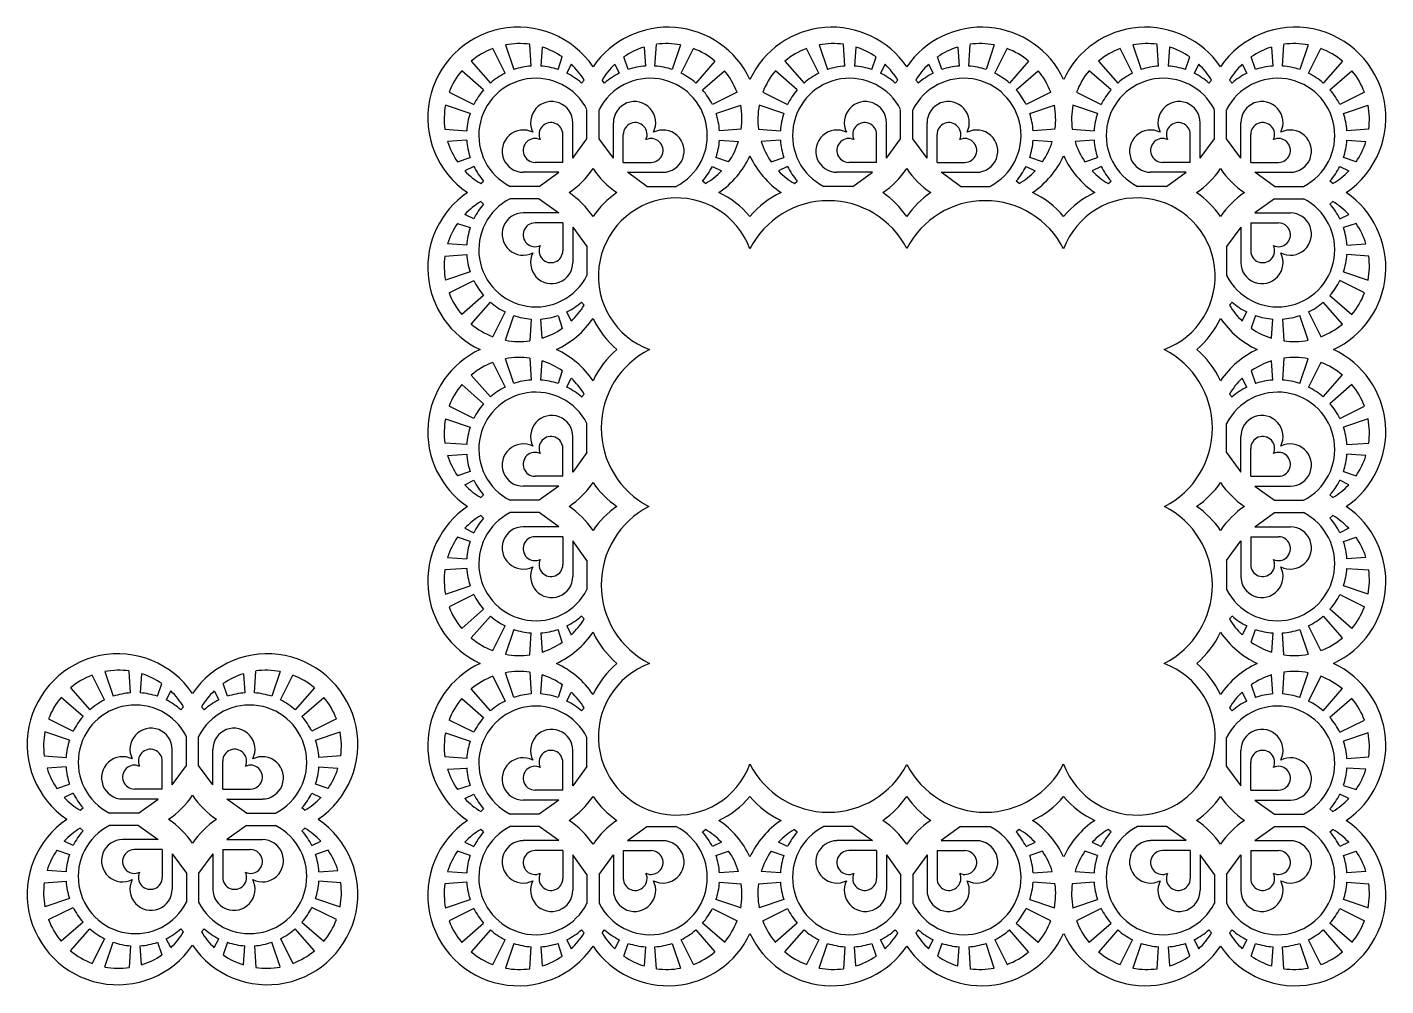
# Model space of a CAD drawing. Extents: x 252 to 654, y 219 to 426.
# Drawn here: x 252.4 to 473.6, y 218.9 to 374.9 of the extents above; entities that cross this region are included whole.
import ezdxf

# ---------------------------------------------------------------- set-up
doc = ezdxf.new("R2010")
doc.units = 0
doc.layers.get('0').update_dxf_attribs({"linetype": 'CONTINUOUS'})

msp = doc.modelspace()

# ---------------------------------------------------------------- linework, layer by layer
for p, q in [((330.27, 372.01), (331.62, 368)), ((334.45, 368.56), (334.2, 372.11)), ((336.21, 371.67), (335.99, 368.56)), ((352.84, 371.67), (353.05, 368.56)), ((354.6, 368.56), (354.84, 372.11)), ((358.77, 372.01), (357.42, 368)), ((381.34, 372.01), (382.69, 368)), ((385.52, 368.56), (385.27, 372.11)), ((387.28, 371.67), (387.06, 368.56)), ((403.9, 371.67), (404.12, 368.56)), ((405.67, 368.56), (405.91, 372.11)), ((409.84, 372.01), (408.49, 368)), ((432.41, 372.01), (433.76, 368)), ((436.59, 368.56), (436.34, 372.11)), ((438.35, 371.67), (438.13, 368.56)), ((454.97, 371.67), (455.19, 368.56)), ((456.73, 368.56), (456.98, 372.11)), ((460.91, 372.01), (459.56, 368)), ((324.68, 369.37), (327.8, 365.8)), ((330.19, 367.4), (328.19, 371.43)), ((338.82, 368), (339.51, 370.06)), ((350.22, 368), (349.53, 370.06)), ((358.85, 367.4), (360.85, 371.43)), ((364.36, 369.37), (361.25, 365.8)), ((375.75, 369.37), (378.87, 365.8)), ((381.26, 367.4), (379.26, 371.43)), ((389.89, 368), (390.58, 370.06)), ((401.29, 368), (400.6, 370.06)), ((409.92, 367.4), (411.92, 371.43)), ((415.43, 369.37), (412.32, 365.8)), ((426.82, 369.37), (429.94, 365.8)), ((432.33, 367.4), (430.33, 371.43)), ((440.96, 368), (441.65, 370.06)), ((452.36, 368), (451.67, 370.06)), ((460.99, 367.4), (462.99, 371.43)), ((466.5, 369.37), (463.38, 365.8)), ((326.7, 364.71), (323.13, 367.82)), ((340.98, 368.87), (340.25, 367.41)), ((348.07, 368.87), (348.79, 367.41)), ((362.34, 364.71), (365.91, 367.82)), ((377.77, 364.71), (374.2, 367.82)), ((392.05, 368.87), (391.32, 367.41)), ((399.13, 368.87), (399.86, 367.41)), ((413.41, 364.71), (416.98, 367.82)), ((428.84, 364.71), (425.27, 367.82)), ((443.12, 368.87), (442.39, 367.41)), ((450.2, 368.87), (450.93, 367.41)), ((464.48, 364.71), (468.05, 367.82)), ((342.64, 365.81), (343.06, 366.28)), ((346.4, 365.81), (345.98, 366.28)), ((393.71, 365.81), (394.13, 366.28)), ((397.47, 365.81), (397.05, 366.28)), ((444.78, 365.81), (445.2, 366.28)), ((448.54, 365.81), (448.12, 366.28)), ((321.08, 364.31), (325.1, 362.31)), ((367.96, 364.31), (363.94, 362.31)), ((372.15, 364.31), (376.17, 362.31)), ((419.03, 364.31), (415.01, 362.31)), ((423.22, 364.31), (427.24, 362.31)), ((470.1, 364.31), (466.08, 362.31)), ((324.51, 360.88), (320.49, 362.23)), ((343.52, 356.76), (343.52, 361.48)), ((345.52, 356.76), (345.52, 361.48)), ((364.53, 360.88), (368.55, 362.23)), ((375.58, 360.88), (371.56, 362.23)), ((394.59, 356.76), (394.59, 361.48)), ((396.59, 356.76), (396.59, 361.48)), ((415.6, 360.88), (419.62, 362.23)), ((426.65, 360.88), (422.63, 362.23)), ((445.66, 356.76), (445.66, 361.48)), ((447.66, 356.76), (447.66, 361.48)), ((466.67, 360.88), (470.69, 362.23)), ((341.22, 353.59), (341.22, 359.36)), ((347.82, 353.59), (347.82, 359.36)), ((392.29, 353.59), (392.29, 359.36)), ((398.89, 353.59), (398.89, 359.36)), ((443.36, 353.59), (443.36, 359.36)), ((449.96, 353.59), (449.96, 359.36)), ((320.39, 358.3), (323.95, 358.06)), ((323.95, 356.51), (320.84, 356.3)), ((339.6, 352.9), (339.6, 357.44)), ((341.22, 353.59), (343.52, 356.76)), ((347.82, 353.59), (345.52, 356.76)), ((349.44, 352.9), (349.44, 357.44)), ((368.65, 358.3), (365.09, 358.06)), ((365.09, 356.51), (368.2, 356.3)), ((371.46, 358.3), (375.02, 358.06)), ((375.02, 356.51), (371.91, 356.3)), ((390.67, 352.9), (390.67, 357.44)), ((392.29, 353.59), (394.59, 356.76)), ((398.89, 353.59), (396.59, 356.76)), ((400.51, 352.9), (400.51, 357.44)), ((419.72, 358.3), (416.16, 358.06)), ((416.16, 356.51), (419.27, 356.3)), ((422.53, 358.3), (426.09, 358.06)), ((426.09, 356.51), (422.98, 356.3)), ((441.74, 352.9), (441.74, 357.44)), ((443.36, 353.59), (445.66, 356.76)), ((449.96, 353.59), (447.66, 356.76)), ((451.58, 352.9), (451.58, 357.44)), ((470.79, 358.3), (467.23, 358.06)), ((467.23, 356.51), (470.34, 356.3)), ((322.45, 352.99), (324.51, 353.69)), ((325.1, 352.26), (323.64, 351.53)), ((339.6, 352.9), (335.07, 352.9)), ((349.44, 352.9), (353.97, 352.9)), ((363.94, 352.26), (365.4, 351.53)), ((366.59, 352.99), (364.53, 353.69)), ((373.52, 352.99), (375.58, 353.69)), ((376.17, 352.26), (374.71, 351.53)), ((390.67, 352.9), (386.14, 352.9)), ((400.51, 352.9), (405.04, 352.9)), ((415.01, 352.26), (416.47, 351.53)), ((417.66, 352.99), (415.6, 353.69)), ((424.59, 352.99), (426.65, 353.69)), ((427.24, 352.26), (425.78, 351.53)), ((441.74, 352.9), (437.21, 352.9)), ((451.58, 352.9), (456.11, 352.9)), ((466.08, 352.26), (467.54, 351.53)), ((468.73, 352.99), (466.67, 353.69)), ((326.23, 349.45), (326.7, 349.86)), ((338.92, 351.29), (333.15, 351.29)), ((335.75, 348.99), (338.92, 351.29)), ((353.29, 348.99), (350.13, 351.29)), ((350.13, 351.29), (355.9, 351.29)), ((362.81, 349.45), (362.34, 349.86)), ((377.3, 349.45), (377.77, 349.86)), ((389.99, 351.29), (384.22, 351.29)), ((386.82, 348.99), (389.99, 351.29)), ((404.36, 348.99), (401.19, 351.29)), ((401.19, 351.29), (406.96, 351.29)), ((413.88, 349.45), (413.41, 349.86)), ((428.37, 349.45), (428.84, 349.86)), ((441.06, 351.29), (435.29, 351.29)), ((437.89, 348.99), (441.06, 351.29)), ((455.43, 348.99), (452.26, 351.29)), ((452.26, 351.29), (458.03, 351.29)), ((464.95, 349.45), (464.48, 349.86)), ((335.75, 348.99), (331.03, 348.99)), ((353.29, 348.99), (358.02, 348.99)), ((386.82, 348.99), (382.1, 348.99)), ((404.36, 348.99), (409.09, 348.99)), ((437.89, 348.99), (433.16, 348.99)), ((455.43, 348.99), (460.16, 348.99)), ((326.23, 346.53), (326.7, 346.11)), ((335.75, 346.99), (331.03, 346.99)), ((335.75, 346.99), (338.92, 344.69)), ((455.43, 346.99), (452.26, 344.69)), ((455.43, 346.99), (460.16, 346.99)), ((464.95, 346.53), (464.48, 346.11)), ((322.45, 342.98), (324.51, 342.29)), ((325.1, 343.72), (323.64, 344.44)), ((338.92, 344.69), (333.15, 344.69)), ((339.6, 343.07), (335.07, 343.07)), ((339.6, 343.07), (339.6, 338.53)), ((451.58, 343.07), (451.58, 338.53)), ((451.58, 343.07), (456.11, 343.07)), ((452.26, 344.69), (458.03, 344.69)), ((466.08, 343.72), (467.54, 344.44)), ((468.73, 342.98), (466.67, 342.29)), ((341.22, 342.38), (343.52, 339.21)), ((341.22, 342.38), (341.22, 336.61)), ((449.96, 342.38), (447.66, 339.21)), ((449.96, 342.38), (449.96, 336.61)), ((323.95, 339.46), (320.84, 339.67)), ((343.52, 339.21), (343.52, 334.49)), ((447.66, 339.21), (447.66, 334.49)), ((467.23, 339.46), (470.34, 339.67)), ((320.39, 337.67), (323.95, 337.91)), ((470.79, 337.67), (467.23, 337.91)), ((324.51, 335.09), (320.49, 333.74)), ((466.67, 335.09), (470.69, 333.74)), ((321.08, 331.66), (325.1, 333.66)), ((470.1, 331.66), (466.08, 333.66)), ((326.7, 331.26), (323.13, 328.15)), ((324.68, 326.6), (327.8, 330.17)), ((342.64, 330.17), (343.06, 329.69)), ((448.54, 330.17), (448.12, 329.69)), ((466.5, 326.6), (463.38, 330.17)), ((464.48, 331.26), (468.05, 328.15)), ((330.19, 328.57), (328.19, 324.55)), ((330.27, 323.96), (331.62, 327.97)), ((334.45, 327.41), (334.2, 323.86)), ((336.21, 324.31), (335.99, 327.41)), ((338.82, 327.97), (339.51, 325.91)), ((340.98, 327.1), (340.25, 328.57)), ((450.2, 327.1), (450.93, 328.57)), ((452.36, 327.97), (451.67, 325.91)), ((454.97, 324.31), (455.19, 327.41)), ((456.73, 327.41), (456.98, 323.86)), ((460.91, 323.96), (459.56, 327.97)), ((460.99, 328.57), (462.99, 324.55)), ((331.62, 316.93), (330.27, 320.94)), ((334.2, 321.04), (334.45, 317.49)), ((456.98, 321.04), (456.73, 317.49)), ((459.56, 316.93), (460.91, 320.94)), ((328.19, 320.36), (330.19, 316.34)), ((336, 317.49), (336.21, 320.6)), ((339.51, 318.99), (338.82, 316.93)), ((451.67, 318.99), (452.36, 316.93)), ((455.19, 317.49), (454.97, 320.6)), ((462.99, 320.36), (460.99, 316.34)), ((323.13, 316.75), (326.7, 313.64)), ((327.8, 314.74), (324.69, 318.31)), ((340.25, 316.34), (340.98, 317.8)), ((450.93, 316.34), (450.2, 317.8)), ((463.38, 314.74), (466.49, 318.31)), ((468.05, 316.75), (464.48, 313.64)), ((343.06, 315.21), (342.65, 314.73)), ((448.12, 315.21), (448.54, 314.73)), ((325.1, 311.25), (321.08, 313.25)), ((466.08, 311.25), (470.1, 313.25)), ((320.49, 311.17), (324.51, 309.82)), ((343.52, 305.69), (343.52, 310.41)), ((447.66, 305.69), (447.66, 310.41)), ((470.69, 311.17), (466.67, 309.82)), ((341.22, 302.52), (341.22, 308.29)), ((449.96, 302.52), (449.96, 308.29)), ((323.95, 306.99), (320.39, 307.24)), ((320.84, 305.23), (323.95, 305.44)), ((339.6, 301.83), (339.6, 306.37)), ((343.52, 305.69), (341.22, 302.52)), ((447.66, 305.69), (449.96, 302.52)), ((451.58, 301.83), (451.58, 306.37)), ((467.23, 306.99), (470.79, 307.24)), ((470.34, 305.23), (467.23, 305.44)), ((324.51, 302.62), (322.45, 301.93)), ((323.64, 300.46), (325.1, 301.19)), ((339.6, 301.83), (335.07, 301.83)), ((451.58, 301.83), (456.11, 301.83)), ((467.54, 300.46), (466.08, 301.19)), ((466.67, 302.62), (468.73, 301.93)), ((326.7, 298.79), (326.23, 298.38)), ((338.92, 300.22), (333.15, 300.22)), ((338.92, 300.22), (335.75, 297.92)), ((452.26, 300.22), (455.43, 297.92)), ((452.26, 300.22), (458.03, 300.22)), ((464.48, 298.79), (464.96, 298.38)), ((335.75, 297.92), (331.03, 297.92)), ((455.43, 297.92), (460.16, 297.92)), ((326.7, 295.04), (326.23, 295.45)), ((335.75, 295.92), (331.03, 295.92)), ((338.92, 293.62), (335.75, 295.92)), ((452.26, 293.62), (455.43, 295.92)), ((455.43, 295.92), (460.16, 295.92)), ((464.48, 295.04), (464.96, 295.45)), ((323.64, 293.37), (325.1, 292.65)), ((338.92, 293.62), (333.15, 293.62)), ((339.6, 292), (335.07, 292)), ((339.6, 292), (339.6, 287.46)), ((451.58, 292), (451.58, 287.46)), ((451.58, 292), (456.11, 292)), ((452.26, 293.62), (458.03, 293.62)), ((467.54, 293.37), (466.08, 292.65)), ((324.51, 291.22), (322.45, 291.91)), ((343.52, 288.14), (341.22, 291.31)), ((341.22, 291.31), (341.22, 285.54)), ((447.66, 288.14), (449.96, 291.31)), ((449.96, 291.31), (449.96, 285.54)), ((466.67, 291.22), (468.73, 291.91)), ((320.84, 288.6), (323.95, 288.39)), ((343.52, 288.14), (343.52, 283.42)), ((447.66, 288.14), (447.66, 283.42)), ((470.34, 288.6), (467.23, 288.39)), ((323.95, 286.84), (320.39, 286.6)), ((467.23, 286.84), (470.79, 286.6)), ((320.49, 282.67), (324.51, 284.02)), ((470.69, 282.67), (466.67, 284.02)), ((325.1, 282.59), (321.08, 280.59)), ((466.08, 282.59), (470.1, 280.59)), ((323.13, 277.08), (326.7, 280.19)), ((327.8, 279.1), (324.69, 275.53)), ((343.06, 278.62), (342.65, 279.1)), ((448.12, 278.62), (448.54, 279.1)), ((463.38, 279.1), (466.49, 275.53)), ((468.05, 277.08), (464.48, 280.19)), ((328.19, 273.48), (330.19, 277.5)), ((331.62, 276.9), (330.27, 272.89)), ((339.51, 274.85), (338.82, 276.91)), ((340.25, 277.5), (340.98, 276.03)), ((450.93, 277.5), (450.2, 276.03)), ((451.67, 274.85), (452.36, 276.91)), ((459.56, 276.9), (460.91, 272.89)), ((462.99, 273.48), (460.99, 277.5)), ((334.2, 272.79), (334.45, 276.34)), ((336, 276.34), (336.21, 273.24)), ((455.19, 276.34), (454.97, 273.24)), ((456.98, 272.79), (456.73, 276.34)), ((265.06, 270.05), (266.41, 266.04)), ((269.23, 266.6), (268.99, 270.15)), ((289.38, 266.6), (289.63, 270.15)), ((293.56, 270.05), (292.21, 266.04)), ((331.62, 265.86), (330.27, 269.87)), ((334.2, 269.97), (334.45, 266.42)), ((456.98, 269.97), (456.73, 266.42)), ((459.56, 265.86), (460.91, 269.87)), ((264.98, 265.44), (262.98, 269.46)), ((271, 269.71), (270.78, 266.6)), ((273.61, 266.04), (274.3, 268.1)), ((285.01, 266.04), (284.32, 268.1)), ((287.62, 269.71), (287.84, 266.6)), ((293.64, 265.44), (295.64, 269.46)), ((328.19, 269.29), (330.19, 265.27)), ((336, 266.42), (336.21, 269.53)), ((339.51, 267.92), (338.82, 265.86)), ((451.67, 267.92), (452.36, 265.86)), ((455.19, 266.42), (454.97, 269.53)), ((462.99, 269.29), (460.99, 265.27)), ((261.49, 262.75), (257.92, 265.86)), ((259.47, 267.41), (262.58, 263.84)), ((275.77, 266.91), (275.04, 265.44)), ((282.85, 266.91), (283.58, 265.44)), ((299.15, 267.41), (296.03, 263.84)), ((297.13, 262.75), (300.7, 265.86)), ((323.13, 265.68), (326.7, 262.57)), ((327.8, 263.67), (324.69, 267.24)), ((340.25, 265.27), (340.98, 266.73)), ((450.93, 265.27), (450.2, 266.73)), ((463.38, 263.67), (466.49, 267.24)), ((468.05, 265.68), (464.48, 262.57)), ((277.43, 263.84), (277.85, 264.32)), ((281.19, 263.84), (280.77, 264.32)), ((343.06, 264.14), (342.65, 263.67)), ((448.12, 264.14), (448.54, 263.67)), ((255.87, 262.35), (259.89, 260.35)), ((302.75, 262.35), (298.73, 260.35)), ((325.1, 260.18), (321.08, 262.18)), ((466.08, 260.18), (470.1, 262.18)), ((259.3, 258.92), (255.28, 260.27)), ((278.31, 254.8), (278.31, 259.52)), ((280.31, 254.8), (280.31, 259.52)), ((299.32, 258.92), (303.34, 260.27)), ((320.49, 260.1), (324.51, 258.75)), ((343.52, 254.62), (343.52, 259.34)), ((447.66, 254.62), (447.66, 259.34)), ((470.69, 260.1), (466.67, 258.75)), ((276.01, 251.63), (276.01, 257.4)), ((282.61, 251.63), (282.61, 257.4)), ((341.22, 251.45), (341.22, 257.22)), ((449.96, 251.45), (449.96, 257.22)), ((255.18, 256.34), (258.74, 256.1)), ((258.74, 254.55), (255.63, 254.34)), ((274.39, 250.94), (274.39, 255.48)), ((276.01, 251.63), (278.31, 254.8)), ((282.61, 251.63), (280.31, 254.8)), ((284.23, 250.94), (284.23, 255.48)), ((303.44, 256.34), (299.88, 256.1)), ((299.88, 254.55), (302.99, 254.34)), ((323.95, 255.92), (320.39, 256.17)), ((320.84, 254.16), (323.95, 254.37)), ((339.6, 250.76), (339.6, 255.3)), ((343.52, 254.62), (341.22, 251.45)), ((447.66, 254.62), (449.96, 251.45)), ((451.58, 250.76), (451.58, 255.3)), ((467.23, 255.92), (470.79, 256.17)), ((470.34, 254.16), (467.23, 254.37)), ((257.24, 251.03), (259.3, 251.72)), ((259.89, 250.29), (258.43, 249.57)), ((274.39, 250.94), (269.86, 250.94)), ((284.23, 250.94), (288.76, 250.94)), ((298.73, 250.29), (300.19, 249.57)), ((301.38, 251.03), (299.32, 251.72)), ((324.51, 251.55), (322.45, 250.86)), ((323.64, 249.39), (325.1, 250.12)), ((339.6, 250.76), (335.07, 250.76)), ((451.58, 250.76), (456.11, 250.76)), ((467.54, 249.39), (466.08, 250.12)), ((466.67, 251.55), (468.73, 250.86)), ((261.02, 247.49), (261.49, 247.9)), ((273.71, 249.32), (267.94, 249.32)), ((270.54, 247.02), (273.71, 249.32)), ((284.91, 249.32), (290.68, 249.32)), ((288.08, 247.02), (284.91, 249.32)), ((297.6, 247.49), (297.13, 247.9)), ((326.7, 247.72), (326.23, 247.31)), ((338.92, 249.15), (333.15, 249.15)), ((338.92, 249.15), (335.75, 246.85)), ((452.26, 249.15), (455.43, 246.85)), ((452.26, 249.15), (458.03, 249.15)), ((464.48, 247.72), (464.96, 247.31)), ((270.54, 247.02), (265.81, 247.02)), ((288.08, 247.02), (292.8, 247.02)), ((335.75, 246.85), (331.03, 246.85)), ((455.43, 246.85), (460.16, 246.85)), ((261.02, 244.56), (261.49, 244.15)), ((270.54, 245.02), (265.81, 245.02)), ((270.54, 245.02), (273.71, 242.72)), ((288.08, 245.02), (284.91, 242.72)), ((288.08, 245.02), (292.8, 245.02)), ((297.6, 244.56), (297.13, 244.15)), ((326.7, 243.97), (326.23, 244.39)), ((335.75, 244.85), (331.03, 244.85)), ((338.92, 242.55), (335.75, 244.85)), ((350.13, 242.55), (353.29, 244.85)), ((353.29, 244.85), (358.02, 244.85)), ((362.34, 243.97), (362.82, 244.39)), ((377.3, 244.39), (377.77, 243.97)), ((386.82, 244.85), (382.1, 244.85)), ((386.82, 244.85), (389.99, 242.55)), ((404.36, 244.85), (401.19, 242.55)), ((404.36, 244.85), (409.09, 244.85)), ((413.88, 244.39), (413.41, 243.97)), ((428.84, 243.97), (428.36, 244.39)), ((437.89, 244.85), (433.16, 244.85)), ((441.06, 242.55), (437.89, 244.85)), ((452.26, 242.55), (455.43, 244.85)), ((455.43, 244.85), (460.16, 244.85)), ((464.48, 243.97), (464.96, 244.39)), ((259.89, 241.75), (258.43, 242.48)), ((273.71, 242.72), (267.94, 242.72)), ((274.39, 241.11), (269.86, 241.11)), ((274.39, 241.11), (274.39, 236.57)), ((284.23, 241.11), (288.76, 241.11)), ((284.23, 241.11), (284.23, 236.57)), ((284.91, 242.72), (290.68, 242.72)), ((298.73, 241.75), (300.19, 242.48)), ((323.64, 242.3), (325.1, 241.58)), ((338.92, 242.55), (333.15, 242.55)), ((350.13, 242.55), (355.9, 242.55)), ((365.41, 242.3), (363.94, 241.58)), ((376.17, 241.58), (374.71, 242.3)), ((389.99, 242.55), (384.22, 242.55)), ((401.19, 242.55), (406.96, 242.55)), ((415.01, 241.58), (416.47, 242.3)), ((425.78, 242.3), (427.24, 241.58)), ((441.06, 242.55), (435.29, 242.55)), ((452.26, 242.55), (458.03, 242.55)), ((467.54, 242.3), (466.08, 241.58)), ((257.24, 241.02), (259.3, 240.32)), ((276.01, 240.42), (276.01, 234.65)), ((276.01, 240.42), (278.31, 237.25)), ((282.61, 240.42), (280.31, 237.25)), ((282.61, 240.42), (282.61, 234.65)), ((301.38, 241.02), (299.32, 240.32)), ((324.51, 240.15), (322.45, 240.84)), ((339.6, 240.93), (335.07, 240.93)), ((339.6, 240.93), (339.6, 236.39)), ((343.52, 237.07), (341.22, 240.24)), ((341.22, 240.24), (341.22, 234.47)), ((345.52, 237.07), (347.82, 240.24)), ((347.82, 240.24), (347.82, 234.47)), ((349.44, 240.93), (353.97, 240.93)), ((349.44, 240.93), (349.44, 236.39)), ((364.53, 240.15), (366.59, 240.84)), ((373.52, 240.84), (375.58, 240.15)), ((390.67, 240.93), (386.14, 240.93)), ((390.67, 240.93), (390.67, 236.39)), ((392.29, 240.24), (394.59, 237.07)), ((392.29, 240.24), (392.29, 234.47)), ((398.89, 240.24), (396.59, 237.07)), ((398.89, 240.24), (398.89, 234.47)), ((400.51, 240.93), (400.51, 236.39)), ((400.51, 240.93), (405.04, 240.93)), ((417.66, 240.84), (415.6, 240.15)), ((426.65, 240.15), (424.59, 240.84)), ((441.74, 240.93), (437.21, 240.93)), ((441.74, 240.93), (441.74, 236.39)), ((445.66, 237.07), (443.36, 240.24)), ((443.36, 240.24), (443.36, 234.47)), ((447.66, 237.07), (449.96, 240.24)), ((449.96, 240.24), (449.96, 234.47)), ((451.58, 240.93), (451.58, 236.39)), ((451.58, 240.93), (456.11, 240.93)), ((466.67, 240.15), (468.73, 240.84)), ((258.74, 237.5), (255.63, 237.71)), ((278.31, 237.25), (278.31, 232.53)), ((280.31, 237.25), (280.31, 232.53)), ((299.88, 237.5), (302.99, 237.71)), ((320.84, 237.53), (323.95, 237.32)), ((343.52, 237.07), (343.52, 232.35)), ((345.52, 237.07), (345.52, 232.35)), ((368.2, 237.53), (365.09, 237.32)), ((375.02, 237.32), (371.91, 237.54)), ((394.59, 237.07), (394.59, 232.35)), ((396.59, 237.07), (396.59, 232.35)), ((416.16, 237.32), (419.27, 237.54)), ((422.98, 237.53), (426.09, 237.32)), ((445.66, 237.07), (445.66, 232.35)), ((447.66, 237.07), (447.66, 232.35)), ((470.34, 237.53), (467.23, 237.32)), ((255.18, 235.71), (258.74, 235.95)), ((303.44, 235.71), (299.88, 235.95)), ((323.95, 235.77), (320.39, 235.53)), ((365.09, 235.77), (368.65, 235.53)), ((371.46, 235.53), (375.02, 235.77)), ((419.72, 235.53), (416.16, 235.77)), ((426.09, 235.77), (422.53, 235.53)), ((467.23, 235.77), (470.79, 235.53)), ((259.3, 233.13), (255.28, 231.78)), ((299.32, 233.13), (303.34, 231.78)), ((320.49, 231.6), (324.51, 232.95)), ((368.55, 231.6), (364.53, 232.95)), ((375.58, 232.95), (371.56, 231.6)), ((415.6, 232.95), (419.62, 231.6)), ((422.63, 231.6), (426.65, 232.95)), ((470.69, 231.6), (466.67, 232.95)), ((255.87, 229.7), (259.89, 231.7)), ((302.75, 229.7), (298.73, 231.7)), ((325.1, 231.52), (321.08, 229.52)), ((363.94, 231.52), (367.96, 229.52)), ((372.15, 229.52), (376.17, 231.52)), ((419.03, 229.52), (415.01, 231.52)), ((427.24, 231.52), (423.22, 229.52)), ((466.08, 231.52), (470.1, 229.52)), ((261.49, 229.3), (257.92, 226.19)), ((259.47, 224.64), (262.58, 228.21)), ((277.43, 228.2), (277.85, 227.73)), ((280.77, 227.73), (281.19, 228.2)), ((299.15, 224.64), (296.03, 228.21)), ((297.13, 229.3), (300.7, 226.19)), ((323.13, 226.01), (326.7, 229.12)), ((327.8, 228.03), (324.69, 224.46)), ((343.06, 227.55), (342.65, 228.03)), ((345.98, 227.55), (346.4, 228.03)), ((361.24, 228.03), (364.36, 224.46)), ((365.91, 226.01), (362.34, 229.12)), ((377.77, 229.12), (374.2, 226.01)), ((375.75, 224.46), (378.87, 228.03)), ((393.71, 228.03), (394.13, 227.55)), ((397.47, 228.03), (397.05, 227.55)), ((415.43, 224.46), (412.32, 228.03)), ((413.41, 229.12), (416.98, 226.01)), ((425.27, 226.01), (428.84, 229.12)), ((429.94, 228.03), (426.83, 224.46)), ((445.2, 227.55), (444.78, 228.03)), ((448.12, 227.55), (448.54, 228.03)), ((463.38, 228.03), (466.49, 224.46)), ((468.05, 226.01), (464.48, 229.12)), ((264.98, 226.61), (262.98, 222.58)), ((265.06, 222), (266.41, 226.01)), ((273.61, 226.01), (274.3, 223.95)), ((275.77, 225.14), (275.04, 226.6)), ((282.85, 225.14), (283.58, 226.6)), ((285.01, 226.01), (284.32, 223.95)), ((293.56, 222), (292.21, 226.01)), ((293.64, 226.61), (295.64, 222.58)), ((328.19, 222.41), (330.19, 226.43)), ((331.62, 225.84), (330.27, 221.82)), ((339.51, 223.78), (338.82, 225.84)), ((340.25, 226.43), (340.98, 224.96)), ((348.79, 226.43), (348.06, 224.96)), ((349.53, 223.78), (350.22, 225.84)), ((357.42, 225.84), (358.77, 221.82)), ((360.85, 222.41), (358.85, 226.43)), ((381.26, 226.43), (379.26, 222.41)), ((381.34, 221.82), (382.69, 225.84)), ((389.89, 225.84), (390.58, 223.78)), ((392.05, 224.96), (391.32, 226.43)), ((399.13, 224.96), (399.86, 226.43)), ((401.29, 225.84), (400.6, 223.78)), ((409.84, 221.82), (408.49, 225.84)), ((409.92, 226.43), (411.92, 222.41)), ((430.33, 222.41), (432.33, 226.43)), ((433.76, 225.84), (432.41, 221.82)), ((441.65, 223.78), (440.96, 225.84)), ((442.39, 226.43), (443.12, 224.96)), ((450.93, 226.43), (450.2, 224.96)), ((451.67, 223.78), (452.36, 225.84)), ((459.56, 225.84), (460.91, 221.82)), ((462.99, 222.41), (460.99, 226.43)), ((269.23, 225.45), (268.99, 221.9)), ((271, 222.34), (270.78, 225.45)), ((287.62, 222.34), (287.84, 225.45)), ((289.38, 225.45), (289.63, 221.9)), ((334.2, 221.72), (334.45, 225.27)), ((336, 225.27), (336.21, 222.17)), ((353.05, 225.27), (352.83, 222.17)), ((354.84, 221.72), (354.59, 225.27)), ((385.52, 225.27), (385.27, 221.72)), ((387.28, 222.17), (387.06, 225.27)), ((403.9, 222.17), (404.12, 225.27)), ((405.67, 225.27), (405.91, 221.72)), ((436.34, 221.72), (436.59, 225.27)), ((438.13, 225.27), (438.35, 222.17)), ((455.19, 225.27), (454.97, 222.17)), ((456.98, 221.72), (456.73, 225.27))]:
    msp.add_line(p, q)
for centre, radius, start, end in [((332.34, 360.17), 14.73, 34.2296, 235.7704), ((356.7, 360.17), 14.73, 24.9882, 145.7704), ((383.41, 360.17), 14.73, 34.2296, 155.0118), ((407.77, 360.17), 14.73, 24.9882, 145.7704), ((434.48, 360.17), 14.73, 34.2296, 155.0118), ((458.84, 360.17), 14.73, 304.2296, 145.7704), ((332.55, 359.96), 12.27, 82.2481, 100.6932), ((332.55, 359.96), 12.27, 55.4087, 72.6411), ((356.49, 359.96), 12.27, 107.3589, 124.5913), ((356.49, 359.96), 12.27, 79.3068, 97.7519), ((383.62, 359.96), 12.27, 82.2481, 100.6932), ((383.62, 359.96), 12.27, 55.4087, 72.6411), ((407.56, 359.96), 12.27, 107.3589, 124.5913), ((407.56, 359.96), 12.27, 79.3068, 97.7519), ((434.69, 359.96), 12.27, 82.2481, 100.6932), ((434.69, 359.96), 12.27, 55.4087, 72.6411), ((458.63, 359.96), 12.27, 107.3589, 124.5913), ((458.63, 359.96), 12.27, 79.3068, 97.7519), ((332.55, 359.96), 12.27, 110.7984, 129.8686), ((356.49, 359.96), 12.27, 50.1314, 69.2016), ((383.62, 359.96), 12.27, 110.7984, 129.8686), ((407.56, 359.96), 12.27, 50.1314, 69.2016), ((434.69, 359.96), 12.27, 110.7984, 129.8686), ((458.63, 359.96), 12.27, 50.1314, 69.2016), ((332.55, 359.96), 12.27, 140.1422, 159.2124), ((335.22, 357.29), 11.3, 116.4313, 131.077), ((335.22, 357.29), 11.3, 93.9313, 108.577), ((335.22, 357.29), 11.3, 71.4313, 86.077), ((335.22, 357.29), 11.3, 48.9313, 63.577), ((332.55, 359.96), 12.27, 31.022, 46.5887), ((356.49, 359.96), 12.27, 133.4113, 148.978), ((353.82, 357.29), 11.3, 116.423, 131.0687), ((353.82, 357.29), 11.3, 93.923, 108.5687), ((353.82, 357.29), 11.3, 71.423, 86.0687), ((353.82, 357.29), 11.3, 48.923, 63.5687), ((356.49, 359.96), 12.27, 20.7876, 39.8578), ((383.62, 359.96), 12.27, 140.1422, 159.2124), ((386.29, 357.29), 11.3, 116.4313, 131.077), ((386.29, 357.29), 11.3, 93.9313, 108.577), ((386.29, 357.29), 11.3, 71.4313, 86.077), ((386.29, 357.29), 11.3, 48.9313, 63.577), ((383.62, 359.96), 12.27, 31.022, 46.5887), ((407.56, 359.96), 12.27, 133.4113, 148.978), ((404.89, 357.29), 11.3, 116.423, 131.0687), ((404.89, 357.29), 11.3, 93.923, 108.5687), ((404.89, 357.29), 11.3, 71.423, 86.0687), ((404.89, 357.29), 11.3, 48.923, 63.5687), ((407.56, 359.96), 12.27, 20.7876, 39.8578), ((434.69, 359.96), 12.27, 140.1422, 159.2124), ((437.36, 357.29), 11.3, 116.4313, 131.077), ((437.36, 357.29), 11.3, 93.9313, 108.577), ((437.36, 357.29), 11.3, 71.4313, 86.077), ((437.36, 357.29), 11.3, 48.9313, 63.577), ((434.69, 359.96), 12.27, 31.022, 46.5887), ((458.63, 359.96), 12.27, 133.4113, 148.978), ((455.96, 357.29), 11.3, 116.423, 131.0687), ((455.96, 357.29), 11.3, 93.923, 108.5687), ((455.96, 357.29), 11.3, 71.423, 86.0687), ((455.96, 357.29), 11.3, 48.923, 63.5687), ((458.63, 359.96), 12.27, 20.7876, 39.8578), ((335.22, 357.29), 9.3, 26.8143, 243.1857), ((353.82, 357.29), 9.3, 296.8143, 153.1857), ((386.29, 357.29), 9.3, 26.8143, 243.1857), ((404.89, 357.29), 9.3, 296.8143, 153.1857), ((437.36, 357.29), 9.3, 26.8143, 243.1857), ((455.96, 357.29), 9.3, 296.8143, 153.1857), ((335.22, 357.29), 11.3, 138.9313, 153.577), ((337.78, 359.36), 3.44, 0, 206.893), ((351.27, 359.36), 3.44, 333.107, 180), ((353.82, 357.29), 11.3, 26.423, 41.0687), ((386.29, 357.29), 11.3, 138.9313, 153.577), ((388.85, 359.36), 3.44, 0, 206.893), ((402.33, 359.36), 3.44, 333.107, 180), ((404.89, 357.29), 11.3, 26.423, 41.0687), ((437.36, 357.29), 11.3, 138.9313, 153.577), ((439.92, 359.36), 3.44, 0, 206.893), ((453.4, 359.36), 3.44, 333.107, 180), ((455.96, 357.29), 11.3, 26.423, 41.0687), ((332.55, 359.96), 12.27, 169.3174, 187.7622), ((335.22, 357.29), 11.3, 161.4313, 176.077), ((353.82, 357.29), 11.3, 3.923, 18.5687), ((356.49, 359.96), 12.27, 352.2378, 10.6826), ((383.62, 359.96), 12.27, 169.3174, 187.7622), ((386.29, 357.29), 11.3, 161.4313, 176.077), ((404.89, 357.29), 11.3, 3.923, 18.5687), ((407.56, 359.96), 12.27, 352.2378, 10.6826), ((434.69, 359.96), 12.27, 169.3174, 187.7622), ((437.36, 357.29), 11.3, 161.4313, 176.077), ((455.96, 357.29), 11.3, 3.923, 18.5687), ((458.63, 359.96), 12.27, 352.2378, 10.6826), ((337.66, 357.44), 1.94, 0, 205.466), ((351.38, 357.44), 1.94, 334.534, 180), ((388.73, 357.44), 1.94, 0, 205.466), ((402.45, 357.44), 1.94, 334.534, 180), ((439.8, 357.44), 1.94, 0, 205.466), ((453.52, 357.44), 1.94, 334.534, 180), ((332.55, 359.96), 12.27, 197.369, 214.6008), ((335.22, 357.29), 11.3, 183.9313, 198.577), ((333.15, 354.73), 3.44, 63.107, 270), ((335.07, 354.85), 1.94, 64.534, 270), ((353.97, 354.85), 1.94, 270, 115.466), ((355.9, 354.73), 3.44, 270, 116.893), ((353.82, 357.29), 11.3, 341.423, 356.0687), ((356.49, 359.96), 12.27, 325.3992, 342.631), ((383.62, 359.96), 12.27, 197.369, 214.6008), ((386.29, 357.29), 11.3, 183.9313, 198.577), ((384.22, 354.73), 3.44, 63.107, 270), ((386.14, 354.85), 1.94, 64.534, 270), ((405.04, 354.85), 1.94, 270, 115.466), ((406.96, 354.73), 3.44, 270, 116.893), ((404.89, 357.29), 11.3, 341.423, 356.0687), ((407.56, 359.96), 12.27, 325.3992, 342.631), ((434.69, 359.96), 12.27, 197.369, 214.6008), ((437.36, 357.29), 11.3, 183.9313, 198.577), ((435.29, 354.73), 3.44, 63.107, 270), ((437.21, 354.85), 1.94, 64.534, 270), ((456.11, 354.85), 1.94, 270, 115.466), ((458.03, 354.73), 3.44, 270, 116.893), ((455.96, 357.29), 11.3, 341.423, 356.0687), ((458.63, 359.96), 12.27, 325.3992, 342.631), ((356.7, 360.17), 14.73, 304.2296, 335.0118), ((383.41, 360.17), 14.73, 204.9882, 235.7704), ((407.77, 360.17), 14.73, 304.2296, 335.0118), ((434.48, 360.17), 14.73, 204.9882, 235.7704), ((335.22, 357.29), 11.3, 206.4313, 221.077), ((332.34, 360.17), 14.73, 304.2296, 325.7704), ((356.7, 360.17), 14.73, 214.2296, 235.7704), ((353.82, 357.29), 11.3, 318.923, 333.5687), ((386.29, 357.29), 11.3, 206.4313, 221.077), ((383.41, 360.17), 14.73, 304.2296, 325.7704), ((407.77, 360.17), 14.73, 214.2296, 235.7704), ((404.89, 357.29), 11.3, 318.923, 333.5687), ((437.36, 357.29), 11.3, 206.4313, 221.077), ((434.48, 360.17), 14.73, 304.2296, 325.7704), ((458.84, 360.17), 14.73, 214.2296, 235.7704), ((455.96, 357.29), 11.3, 318.923, 333.5687), ((332.55, 359.96), 12.27, 223.4205, 238.9865), ((356.49, 359.96), 12.27, 301.0135, 316.5795), ((383.62, 359.96), 12.27, 223.4205, 238.9865), ((407.56, 359.96), 12.27, 301.0135, 316.5795), ((434.69, 359.96), 12.27, 223.4205, 238.9865), ((458.63, 359.96), 12.27, 301.0135, 316.5795), ((332.34, 335.81), 14.73, 124.2296, 245.0118), ((332.34, 335.81), 14.73, 34.2296, 55.7704), ((356.7, 335.81), 14.73, 124.2296, 145.7704), ((358.79, 334.62), 14.73, 40.1254, 65.1179), ((381.32, 334.62), 14.73, 114.8821, 139.8746), ((383.41, 335.81), 14.73, 34.2296, 55.7704), ((407.77, 335.81), 14.73, 124.2296, 145.7704), ((409.86, 334.62), 14.73, 40.1254, 65.1179), ((432.39, 334.62), 14.73, 114.8821, 139.8746), ((434.48, 335.81), 14.73, 34.2296, 55.7704), ((458.84, 335.81), 14.73, 124.2296, 145.7704), ((458.84, 335.81), 14.73, 294.9882, 55.7704), ((332.55, 336.01), 12.27, 121.0135, 136.5795), ((335.22, 338.69), 11.3, 138.923, 153.5687), ((335.22, 338.69), 9.3, 116.8143, 333.1857), ((358.12, 334.39), 12.73, 20.3316, 249.6684), ((382.84, 332.34), 14.33, 27.1919, 153.135), ((408.34, 332.34), 14.33, 26.865, 152.8081), ((433.06, 334.39), 12.73, 290.3316, 159.6684), ((455.96, 338.69), 9.3, 206.8143, 63.1857), ((455.96, 338.69), 11.3, 26.4313, 41.077), ((458.63, 336.01), 12.27, 43.4205, 58.9865), ((332.55, 336.01), 12.27, 145.3992, 162.631), ((333.15, 341.24), 3.44, 90, 296.893), ((335.07, 341.12), 1.94, 90, 295.466), ((456.11, 341.12), 1.94, 244.534, 90), ((458.03, 341.24), 3.44, 243.107, 90), ((458.63, 336.01), 12.27, 17.369, 34.6008), ((335.22, 338.69), 11.3, 161.423, 176.0687), ((455.96, 338.69), 11.3, 3.9313, 18.577), ((337.66, 338.53), 1.94, 154.534, 360), ((453.52, 338.53), 1.94, 180, 25.466), ((332.55, 336.01), 12.27, 172.2378, 190.6826), ((335.22, 338.69), 11.3, 183.923, 198.5687), ((337.78, 336.61), 3.44, 153.107, 360), ((453.4, 336.61), 3.44, 180, 26.893), ((455.96, 338.69), 11.3, 341.4313, 356.077), ((458.63, 336.01), 12.27, 349.3174, 7.7622), ((335.22, 338.69), 11.3, 206.423, 221.0687), ((455.96, 338.69), 11.3, 318.9313, 333.577), ((332.55, 336.01), 12.27, 200.7876, 219.8578), ((335.22, 338.69), 11.3, 228.923, 243.5687), ((335.22, 338.69), 11.3, 296.423, 311.0687), ((332.55, 336.01), 12.27, 313.4113, 328.978), ((458.63, 336.01), 12.27, 211.022, 226.5887), ((455.96, 338.69), 11.3, 228.9313, 243.577), ((455.96, 338.69), 11.3, 296.4313, 311.077), ((458.63, 336.01), 12.27, 320.1422, 339.2124), ((335.22, 338.69), 11.3, 251.423, 266.0687), ((335.22, 338.69), 11.3, 273.923, 288.5687), ((332.34, 335.81), 14.73, 294.9882, 325.7704), ((357.89, 333.72), 14.73, 204.8821, 229.8746), ((433.29, 333.72), 14.73, 310.1254, 335.1179), ((458.84, 335.81), 14.73, 214.2296, 245.0118), ((455.96, 338.69), 11.3, 251.4313, 266.077), ((455.96, 338.69), 11.3, 273.9313, 288.577), ((332.55, 336.01), 12.27, 230.1314, 249.2016), ((332.55, 336.01), 12.27, 287.3589, 304.5913), ((458.63, 336.01), 12.27, 235.4087, 252.6411), ((458.63, 336.01), 12.27, 290.7984, 309.8686), ((332.55, 336.01), 12.27, 259.3068, 277.7519), ((458.63, 336.01), 12.27, 262.2481, 280.6932), ((332.34, 309.1), 14.73, 114.9882, 235.7704), ((332.55, 308.89), 12.27, 82.2378, 100.6826), ((332.34, 309.1), 14.73, 34.2296, 65.0118), ((357.89, 311.19), 14.73, 130.1254, 155.1179), ((360.17, 309.67), 14.33, 116.865, 242.8081), ((431.01, 309.67), 14.33, 297.1919, 63.135), ((433.29, 311.19), 14.73, 24.8821, 49.8746), ((458.84, 309.1), 14.73, 114.9882, 145.7704), ((458.63, 308.89), 12.27, 79.3174, 97.7622), ((458.84, 309.1), 14.73, 304.2296, 65.0118), ((332.55, 308.89), 12.27, 110.7876, 129.8578), ((332.55, 308.89), 12.27, 55.3992, 72.631), ((458.63, 308.89), 12.27, 107.369, 124.6008), ((458.63, 308.89), 12.27, 50.1422, 69.2124), ((332.55, 308.89), 12.27, 140.1314, 159.2016), ((335.22, 306.22), 11.3, 116.423, 131.0687), ((335.22, 306.22), 11.3, 93.923, 108.5687), ((335.22, 306.22), 11.3, 71.423, 86.0687), ((335.22, 306.22), 11.3, 48.923, 63.5687), ((332.55, 308.89), 12.27, 31.0135, 46.5795), ((458.63, 308.89), 12.27, 133.4205, 148.9865), ((455.96, 306.22), 11.3, 116.4313, 131.077), ((455.96, 306.22), 11.3, 93.9313, 108.577), ((455.96, 306.22), 11.3, 71.4313, 86.077), ((455.96, 306.22), 11.3, 48.9313, 63.577), ((458.63, 308.89), 12.27, 20.7984, 39.8686), ((335.22, 306.22), 9.3, 26.8143, 243.1857), ((455.96, 306.22), 9.3, 296.8143, 153.1857), ((335.22, 306.22), 11.3, 138.923, 153.5687), ((455.96, 306.22), 11.3, 26.4313, 41.077), ((332.55, 308.89), 12.27, 169.3068, 187.7519), ((335.22, 306.22), 11.3, 161.423, 176.0687), ((337.78, 308.29), 3.44, 0, 206.893), ((453.4, 308.29), 3.44, 333.107, 180), ((455.96, 306.22), 11.3, 3.9313, 18.577), ((458.63, 308.89), 12.27, 352.2481, 10.6932), ((337.66, 306.37), 1.94, 0, 205.466), ((453.52, 306.37), 1.94, 334.534, 180), ((332.55, 308.89), 12.27, 197.3589, 214.5913), ((335.22, 306.22), 11.3, 183.923, 198.5687), ((333.15, 303.66), 3.44, 63.107, 270), ((335.07, 303.78), 1.94, 64.534, 270), ((456.11, 303.78), 1.94, 270, 115.466), ((458.03, 303.66), 3.44, 270, 116.893), ((455.96, 306.22), 11.3, 341.4313, 356.077), ((458.63, 308.89), 12.27, 325.4087, 342.6411), ((335.22, 306.22), 11.3, 206.423, 221.0687), ((332.34, 309.1), 14.73, 304.2296, 325.7704), ((356.7, 309.1), 14.73, 214.2296, 235.7704), ((434.48, 309.1), 14.73, 304.2296, 325.7704), ((458.84, 309.1), 14.73, 214.2296, 235.7704), ((455.96, 306.22), 11.3, 318.9313, 333.577), ((332.55, 308.89), 12.27, 223.4113, 238.978), ((458.63, 308.89), 12.27, 301.022, 316.5887), ((332.34, 284.74), 14.73, 124.2296, 245.0118), ((332.34, 284.74), 14.73, 34.2296, 55.7704), ((356.7, 284.74), 14.73, 124.2296, 145.7704), ((360.17, 284.17), 14.33, 117.1919, 243.135), ((431.01, 284.17), 14.33, 296.865, 62.8081), ((434.48, 284.74), 14.73, 34.2296, 55.7704), ((458.84, 284.74), 14.73, 124.2296, 145.7704), ((458.84, 284.74), 14.73, 294.9882, 55.7704), ((332.55, 284.94), 12.27, 121.022, 136.5887), ((335.22, 287.62), 11.3, 138.9313, 153.577), ((335.22, 287.62), 9.3, 116.8143, 333.1857), ((455.96, 287.62), 9.3, 206.8143, 63.1857), ((455.96, 287.62), 11.3, 26.423, 41.0687), ((458.63, 284.94), 12.27, 43.4113, 58.978), ((333.15, 290.17), 3.44, 90, 296.893), ((335.07, 290.06), 1.94, 90, 295.466), ((456.11, 290.06), 1.94, 244.534, 90), ((458.03, 290.17), 3.44, 243.107, 90), ((332.55, 284.94), 12.27, 145.4087, 162.6411), ((335.22, 287.62), 11.3, 161.4313, 176.077), ((455.96, 287.62), 11.3, 3.923, 18.5687), ((458.63, 284.94), 12.27, 17.3589, 34.5913), ((337.66, 287.46), 1.94, 154.534, 360), ((453.52, 287.46), 1.94, 180, 25.466), ((332.55, 284.94), 12.27, 172.2481, 190.6932), ((335.22, 287.62), 11.3, 183.9313, 198.577), ((337.78, 285.54), 3.44, 153.107, 360), ((453.4, 285.54), 3.44, 180, 26.893), ((455.96, 287.62), 11.3, 341.423, 356.0687), ((458.63, 284.94), 12.27, 349.3068, 7.7519), ((335.22, 287.62), 11.3, 206.4313, 221.077), ((455.96, 287.62), 11.3, 318.923, 333.5687), ((332.55, 284.94), 12.27, 200.7984, 219.8686), ((335.22, 287.62), 11.3, 228.9313, 243.577), ((335.22, 287.62), 11.3, 296.4313, 311.077), ((455.96, 287.62), 11.3, 228.923, 243.5687), ((455.96, 287.62), 11.3, 296.423, 311.0687), ((458.63, 284.94), 12.27, 320.1314, 339.2016), ((335.22, 287.62), 11.3, 251.4313, 266.077), ((335.22, 287.62), 11.3, 273.9313, 288.577), ((332.55, 284.94), 12.27, 313.4205, 328.9865), ((458.63, 284.94), 12.27, 211.0135, 226.5795), ((455.96, 287.62), 11.3, 251.423, 266.0687), ((455.96, 287.62), 11.3, 273.923, 288.5687), ((332.55, 284.94), 12.27, 230.1422, 249.2124), ((332.55, 284.94), 12.27, 287.369, 304.6008), ((332.34, 284.74), 14.73, 294.9882, 325.7704), ((357.89, 282.65), 14.73, 204.8821, 229.8746), ((433.29, 282.65), 14.73, 310.1254, 335.1179), ((458.84, 284.74), 14.73, 214.2296, 245.0118), ((458.63, 284.94), 12.27, 235.3992, 252.631), ((458.63, 284.94), 12.27, 290.7876, 309.8578), ((267.13, 258.21), 14.73, 34.2296, 235.7704), ((291.49, 258.21), 14.73, 304.2296, 145.7704), ((332.55, 284.94), 12.27, 259.3174, 277.7622), ((458.63, 284.94), 12.27, 262.2378, 280.6826), ((267.34, 258), 12.27, 82.2481, 100.6932), ((291.28, 258), 12.27, 79.3068, 97.7519), ((332.34, 258.03), 14.73, 114.9882, 235.7704), ((332.55, 257.82), 12.27, 82.2378, 100.6826), ((332.34, 258.03), 14.73, 34.2296, 65.0118), ((357.89, 260.12), 14.73, 130.1254, 155.1179), ((358.12, 259.44), 12.73, 110.3316, 339.6684), ((433.06, 259.44), 12.73, 200.3316, 69.6684), ((433.29, 260.12), 14.73, 24.8821, 49.8746), ((458.84, 258.03), 14.73, 114.9882, 145.7704), ((458.63, 257.82), 12.27, 79.3174, 97.7622), ((458.84, 258.03), 14.73, 304.2296, 65.0118), ((267.34, 258), 12.27, 110.7984, 129.8686), ((267.34, 258), 12.27, 55.4087, 72.6411), ((291.28, 258), 12.27, 107.3589, 124.5913), ((291.28, 258), 12.27, 50.1314, 69.2016), ((332.55, 257.82), 12.27, 110.7876, 129.8578), ((332.55, 257.82), 12.27, 55.3992, 72.631), ((458.63, 257.82), 12.27, 107.369, 124.6008), ((458.63, 257.82), 12.27, 50.1422, 69.2124), ((267.34, 258), 12.27, 140.1422, 159.2124), ((270.01, 255.32), 11.3, 116.4313, 131.077), ((270.01, 255.32), 11.3, 93.9313, 108.577), ((270.01, 255.32), 11.3, 71.4313, 86.077), ((270.01, 255.32), 11.3, 48.9313, 63.577), ((267.34, 258), 12.27, 31.022, 46.5887), ((291.28, 258), 12.27, 133.4113, 148.978), ((288.61, 255.32), 11.3, 116.423, 131.0687), ((288.61, 255.32), 11.3, 93.923, 108.5687), ((288.61, 255.32), 11.3, 71.423, 86.0687), ((288.61, 255.32), 11.3, 48.923, 63.5687), ((291.28, 258), 12.27, 20.7876, 39.8578), ((332.55, 257.82), 12.27, 140.1314, 159.2016), ((335.22, 255.15), 11.3, 93.923, 108.5687), ((335.22, 255.15), 11.3, 71.423, 86.0687), ((332.55, 257.82), 12.27, 31.0135, 46.5795), ((458.63, 257.82), 12.27, 133.4205, 148.9865), ((455.96, 255.15), 11.3, 93.9313, 108.577), ((455.96, 255.15), 11.3, 71.4313, 86.077), ((458.63, 257.82), 12.27, 20.7984, 39.8686), ((270.01, 255.32), 9.3, 26.8143, 243.1857), ((288.61, 255.32), 9.3, 296.8143, 153.1857), ((335.22, 255.15), 9.3, 26.8143, 243.1857), ((335.22, 255.15), 11.3, 116.423, 131.0687), ((335.22, 255.15), 11.3, 48.923, 63.5687), ((455.96, 255.15), 9.3, 296.8143, 153.1857), ((455.96, 255.15), 11.3, 116.4313, 131.077), ((455.96, 255.15), 11.3, 48.9313, 63.577), ((270.01, 255.32), 11.3, 138.9313, 153.577), ((288.61, 255.32), 11.3, 26.423, 41.0687), ((335.22, 255.15), 11.3, 138.923, 153.5687), ((455.96, 255.15), 11.3, 26.4313, 41.077), ((267.34, 258), 12.27, 169.3174, 187.7622), ((270.01, 255.32), 11.3, 161.4313, 176.077), ((272.57, 257.4), 3.44, 0, 206.893), ((286.05, 257.4), 3.44, 333.107, 180), ((288.61, 255.32), 11.3, 3.923, 18.5687), ((291.28, 258), 12.27, 352.2378, 10.6826), ((332.55, 257.82), 12.27, 169.3068, 187.7519), ((337.78, 257.22), 3.44, 0, 206.893), ((453.4, 257.22), 3.44, 333.107, 180), ((458.63, 257.82), 12.27, 352.2481, 10.6932), ((272.45, 255.48), 1.94, 0, 205.466), ((286.17, 255.48), 1.94, 334.534, 180), ((335.22, 255.15), 11.3, 161.423, 176.0687), ((337.66, 255.3), 1.94, 0, 205.466), ((453.52, 255.3), 1.94, 334.534, 180), ((455.96, 255.15), 11.3, 3.9313, 18.577), ((270.01, 255.32), 11.3, 183.9313, 198.577), ((267.94, 252.77), 3.44, 63.107, 270), ((269.86, 252.89), 1.94, 64.534, 270), ((288.76, 252.89), 1.94, 270, 115.466), ((290.68, 252.77), 3.44, 270, 116.893), ((288.61, 255.32), 11.3, 341.423, 356.0687), ((335.22, 255.15), 11.3, 183.923, 198.5687), ((333.15, 252.59), 3.44, 63.107, 270), ((335.07, 252.71), 1.94, 64.534, 270), ((382.84, 261.5), 14.33, 206.865, 332.8081), ((408.34, 261.5), 14.33, 207.1919, 333.135), ((456.11, 252.71), 1.94, 270, 115.466), ((458.03, 252.59), 3.44, 270, 116.893), ((455.96, 255.15), 11.3, 341.4313, 356.077), ((267.34, 258), 12.27, 197.369, 214.6008), ((291.28, 258), 12.27, 325.3992, 342.631), ((332.55, 257.82), 12.27, 197.3589, 214.5913), ((458.63, 257.82), 12.27, 325.4087, 342.6411), ((270.01, 255.32), 11.3, 206.4313, 221.077), ((288.61, 255.32), 11.3, 318.923, 333.5687), ((335.22, 255.15), 11.3, 206.423, 221.0687), ((455.96, 255.15), 11.3, 318.9313, 333.577), ((267.34, 258), 12.27, 223.4205, 238.9865), ((267.13, 258.21), 14.73, 304.2296, 325.7704), ((291.49, 258.21), 14.73, 214.2296, 235.7704), ((291.28, 258), 12.27, 301.0135, 316.5795), ((332.55, 257.82), 12.27, 223.4113, 238.978), ((332.34, 258.03), 14.73, 304.2296, 325.7704), ((356.7, 258.03), 14.73, 214.2296, 235.7704), ((358.79, 259.21), 14.73, 294.8821, 319.8746), ((381.32, 259.21), 14.73, 220.1254, 245.1179), ((383.41, 258.03), 14.73, 304.2296, 325.7704), ((407.77, 258.03), 14.73, 214.2296, 235.7704), ((409.86, 259.21), 14.73, 294.8821, 319.8746), ((432.39, 259.21), 14.73, 220.1254, 245.1179), ((434.48, 258.03), 14.73, 304.2296, 325.7704), ((458.84, 258.03), 14.73, 214.2296, 235.7704), ((458.63, 257.82), 12.27, 301.022, 316.5887), ((267.13, 233.84), 14.73, 124.2296, 325.7704), ((267.13, 233.84), 14.73, 34.2296, 55.7704), ((291.49, 233.84), 14.73, 124.2296, 145.7704), ((291.49, 233.84), 14.73, 214.2296, 55.7704), ((332.34, 233.67), 14.73, 124.2296, 325.7704), ((332.34, 233.67), 14.73, 34.2296, 55.7704), ((356.7, 233.67), 14.73, 124.2296, 145.7704), ((356.7, 233.67), 14.73, 24.9882, 55.7704), ((383.41, 233.67), 14.73, 124.2296, 155.0118), ((383.41, 233.67), 14.73, 34.2296, 55.7704), ((407.77, 233.67), 14.73, 124.2296, 145.7704), ((407.77, 233.67), 14.73, 24.9882, 55.7704), ((434.48, 233.67), 14.73, 124.2296, 155.0118), ((434.48, 233.67), 14.73, 34.2296, 55.7704), ((458.84, 233.67), 14.73, 214.2296, 55.7704), ((458.84, 233.67), 14.73, 124.2296, 145.7704), ((267.34, 234.05), 12.27, 121.0135, 136.5795), ((270.01, 236.72), 11.3, 138.923, 153.5687), ((270.01, 236.72), 9.3, 116.8143, 333.1857), ((288.61, 236.72), 9.3, 206.8143, 63.1857), ((288.61, 236.72), 11.3, 26.4313, 41.077), ((291.28, 234.05), 12.27, 43.4205, 58.9865), ((332.55, 233.87), 12.27, 121.022, 136.5887), ((335.22, 236.55), 11.3, 138.9313, 153.577), ((335.22, 236.55), 9.3, 116.8143, 333.1857), ((353.82, 236.55), 9.3, 206.8143, 63.1857), ((353.82, 236.55), 11.3, 26.423, 41.0687), ((356.49, 233.87), 12.27, 43.4113, 58.978), ((383.62, 233.87), 12.27, 121.0135, 136.5795), ((386.29, 236.55), 11.3, 138.923, 153.5687), ((386.29, 236.55), 9.3, 116.8143, 333.1857), ((404.89, 236.55), 9.3, 206.8143, 63.1857), ((404.89, 236.55), 11.3, 26.4313, 41.077), ((407.56, 233.87), 12.27, 43.4205, 58.9865), ((434.69, 233.87), 12.27, 121.022, 136.5887), ((437.36, 236.55), 11.3, 138.9313, 153.577), ((437.36, 236.55), 9.3, 116.8143, 333.1857), ((455.96, 236.55), 9.3, 206.8143, 63.1857), ((455.96, 236.55), 11.3, 26.423, 41.0687), ((458.63, 233.87), 12.27, 43.4113, 58.978), ((267.94, 239.28), 3.44, 90, 296.893), ((269.86, 239.16), 1.94, 90, 295.466), ((288.76, 239.16), 1.94, 244.534, 90), ((290.68, 239.28), 3.44, 243.107, 90), ((333.15, 239.1), 3.44, 90, 296.893), ((355.9, 239.1), 3.44, 243.107, 90), ((384.22, 239.1), 3.44, 90, 296.893), ((406.96, 239.1), 3.44, 243.107, 90), ((435.29, 239.1), 3.44, 90, 296.893), ((458.03, 239.1), 3.44, 243.107, 90), ((267.34, 234.05), 12.27, 145.3992, 162.631), ((270.01, 236.72), 11.3, 161.423, 176.0687), ((288.61, 236.72), 11.3, 3.9313, 18.577), ((291.28, 234.05), 12.27, 17.369, 34.6008), ((332.55, 233.87), 12.27, 145.4087, 162.6411), ((335.22, 236.55), 11.3, 161.4313, 176.077), ((335.07, 238.99), 1.94, 90, 295.466), ((353.97, 238.99), 1.94, 244.534, 90), ((353.82, 236.55), 11.3, 3.923, 18.5687), ((356.49, 233.87), 12.27, 17.3589, 34.5913), ((383.62, 233.87), 12.27, 145.3992, 162.631), ((386.29, 236.55), 11.3, 161.423, 176.0687), ((386.14, 238.99), 1.94, 90, 295.466), ((405.04, 238.99), 1.94, 244.534, 90), ((404.89, 236.55), 11.3, 3.9313, 18.577), ((407.56, 233.87), 12.27, 17.369, 34.6008), ((434.69, 233.87), 12.27, 145.4087, 162.6411), ((437.36, 236.55), 11.3, 161.4313, 176.077), ((437.21, 238.99), 1.94, 90, 295.466), ((456.11, 238.99), 1.94, 244.534, 90), ((455.96, 236.55), 11.3, 3.923, 18.5687), ((458.63, 233.87), 12.27, 17.3589, 34.5913), ((272.45, 236.57), 1.94, 154.534, 360), ((286.17, 236.57), 1.94, 180, 25.466), ((337.66, 236.39), 1.94, 154.534, 360), ((351.38, 236.39), 1.94, 180, 25.466), ((388.73, 236.39), 1.94, 154.534, 360), ((402.45, 236.39), 1.94, 180, 25.466), ((439.8, 236.39), 1.94, 154.534, 360), ((453.52, 236.39), 1.94, 180, 25.466), ((267.34, 234.05), 12.27, 172.2378, 190.6826), ((270.01, 236.72), 11.3, 183.923, 198.5687), ((272.57, 234.65), 3.44, 153.107, 360), ((286.05, 234.65), 3.44, 180, 26.893), ((288.61, 236.72), 11.3, 341.4313, 356.077), ((291.28, 234.05), 12.27, 349.3174, 7.7622), ((332.55, 233.87), 12.27, 172.2481, 190.6932), ((335.22, 236.55), 11.3, 183.9313, 198.577), ((337.78, 234.47), 3.44, 153.107, 360), ((351.27, 234.47), 3.44, 180, 26.893), ((353.82, 236.55), 11.3, 341.423, 356.0687), ((356.49, 233.87), 12.27, 349.3068, 7.7519), ((383.62, 233.87), 12.27, 172.2378, 190.6826), ((386.29, 236.55), 11.3, 183.923, 198.5687), ((388.85, 234.47), 3.44, 153.107, 360), ((402.33, 234.47), 3.44, 180, 26.893), ((404.89, 236.55), 11.3, 341.4313, 356.077), ((407.56, 233.87), 12.27, 349.3174, 7.7622), ((434.69, 233.87), 12.27, 172.2481, 190.6932), ((437.36, 236.55), 11.3, 183.9313, 198.577), ((439.92, 234.47), 3.44, 153.107, 360), ((453.4, 234.47), 3.44, 180, 26.893), ((455.96, 236.55), 11.3, 341.423, 356.0687), ((458.63, 233.87), 12.27, 349.3068, 7.7519), ((270.01, 236.72), 11.3, 206.423, 221.0687), ((288.61, 236.72), 11.3, 318.9313, 333.577), ((335.22, 236.55), 11.3, 206.4313, 221.077), ((353.82, 236.55), 11.3, 318.923, 333.5687), ((386.29, 236.55), 11.3, 206.423, 221.0687), ((404.89, 236.55), 11.3, 318.9313, 333.577), ((437.36, 236.55), 11.3, 206.4313, 221.077), ((455.96, 236.55), 11.3, 318.923, 333.5687), ((267.34, 234.05), 12.27, 200.7876, 219.8578), ((270.01, 236.72), 11.3, 228.923, 243.5687), ((270.01, 236.72), 11.3, 296.423, 311.0687), ((288.61, 236.72), 11.3, 228.9313, 243.577), ((288.61, 236.72), 11.3, 296.4313, 311.077), ((291.28, 234.05), 12.27, 320.1422, 339.2124), ((332.55, 233.87), 12.27, 200.7984, 219.8686), ((335.22, 236.55), 11.3, 228.9313, 243.577), ((335.22, 236.55), 11.3, 296.4313, 311.077), ((353.82, 236.55), 11.3, 228.923, 243.5687), ((353.82, 236.55), 11.3, 296.423, 311.0687), ((356.49, 233.87), 12.27, 320.1314, 339.2016), ((383.62, 233.87), 12.27, 200.7876, 219.8578), ((386.29, 236.55), 11.3, 228.923, 243.5687), ((386.29, 236.55), 11.3, 296.423, 311.0687), ((404.89, 236.55), 11.3, 228.9313, 243.577), ((404.89, 236.55), 11.3, 296.4313, 311.077), ((407.56, 233.87), 12.27, 320.1422, 339.2124), ((434.69, 233.87), 12.27, 200.7984, 219.8686), ((437.36, 236.55), 11.3, 228.9313, 243.577), ((437.36, 236.55), 11.3, 296.4313, 311.077), ((455.96, 236.55), 11.3, 228.923, 243.5687), ((455.96, 236.55), 11.3, 296.423, 311.0687), ((458.63, 233.87), 12.27, 320.1314, 339.2016), ((270.01, 236.72), 11.3, 251.423, 266.0687), ((270.01, 236.72), 11.3, 273.923, 288.5687), ((267.34, 234.05), 12.27, 313.4113, 328.978), ((291.28, 234.05), 12.27, 211.022, 226.5887), ((288.61, 236.72), 11.3, 251.4313, 266.077), ((288.61, 236.72), 11.3, 273.9313, 288.577), ((335.22, 236.55), 11.3, 251.4313, 266.077), ((335.22, 236.55), 11.3, 273.9313, 288.577), ((332.55, 233.87), 12.27, 313.4205, 328.9865), ((356.7, 233.67), 14.73, 214.2296, 335.0118), ((356.49, 233.87), 12.27, 211.0135, 226.5795), ((353.82, 236.55), 11.3, 251.423, 266.0687), ((353.82, 236.55), 11.3, 273.923, 288.5687), ((383.41, 233.67), 14.73, 204.9882, 325.7704), ((386.29, 236.55), 11.3, 251.423, 266.0687), ((386.29, 236.55), 11.3, 273.923, 288.5687), ((383.62, 233.87), 12.27, 313.4113, 328.978), ((407.77, 233.67), 14.73, 214.2296, 335.0118), ((407.56, 233.87), 12.27, 211.022, 226.5887), ((404.89, 236.55), 11.3, 251.4313, 266.077), ((404.89, 236.55), 11.3, 273.9313, 288.577), ((434.48, 233.67), 14.73, 204.9882, 325.7704), ((437.36, 236.55), 11.3, 251.4313, 266.077), ((437.36, 236.55), 11.3, 273.9313, 288.577), ((434.69, 233.87), 12.27, 313.4205, 328.9865), ((458.63, 233.87), 12.27, 211.0135, 226.5795), ((455.96, 236.55), 11.3, 251.423, 266.0687), ((455.96, 236.55), 11.3, 273.923, 288.5687), ((267.34, 234.05), 12.27, 230.1314, 249.2016), ((267.34, 234.05), 12.27, 287.3589, 304.5913), ((291.28, 234.05), 12.27, 235.4087, 252.6411), ((291.28, 234.05), 12.27, 290.7984, 309.8686), ((332.55, 233.87), 12.27, 230.1422, 249.2124), ((332.55, 233.87), 12.27, 287.369, 304.6008), ((356.49, 233.87), 12.27, 235.3992, 252.631), ((356.49, 233.87), 12.27, 290.7876, 309.8578), ((383.62, 233.87), 12.27, 230.1314, 249.2016), ((383.62, 233.87), 12.27, 287.3589, 304.5913), ((407.56, 233.87), 12.27, 235.4087, 252.6411), ((407.56, 233.87), 12.27, 290.7984, 309.8686), ((434.69, 233.87), 12.27, 230.1422, 249.2124), ((434.69, 233.87), 12.27, 287.369, 304.6008), ((458.63, 233.87), 12.27, 235.3992, 252.631), ((458.63, 233.87), 12.27, 290.7876, 309.8578), ((267.34, 234.05), 12.27, 259.3068, 277.7519), ((291.28, 234.05), 12.27, 262.2481, 280.6932), ((332.55, 233.87), 12.27, 259.3174, 277.7622), ((356.49, 233.87), 12.27, 262.2378, 280.6826), ((383.62, 233.87), 12.27, 259.3068, 277.7519), ((407.56, 233.87), 12.27, 262.2481, 280.6932), ((434.69, 233.87), 12.27, 259.3174, 277.7622), ((458.63, 233.87), 12.27, 262.2378, 280.6826)]:
    msp.add_arc(centre, radius, start, end)

doc.saveas('drawing.dxf')
